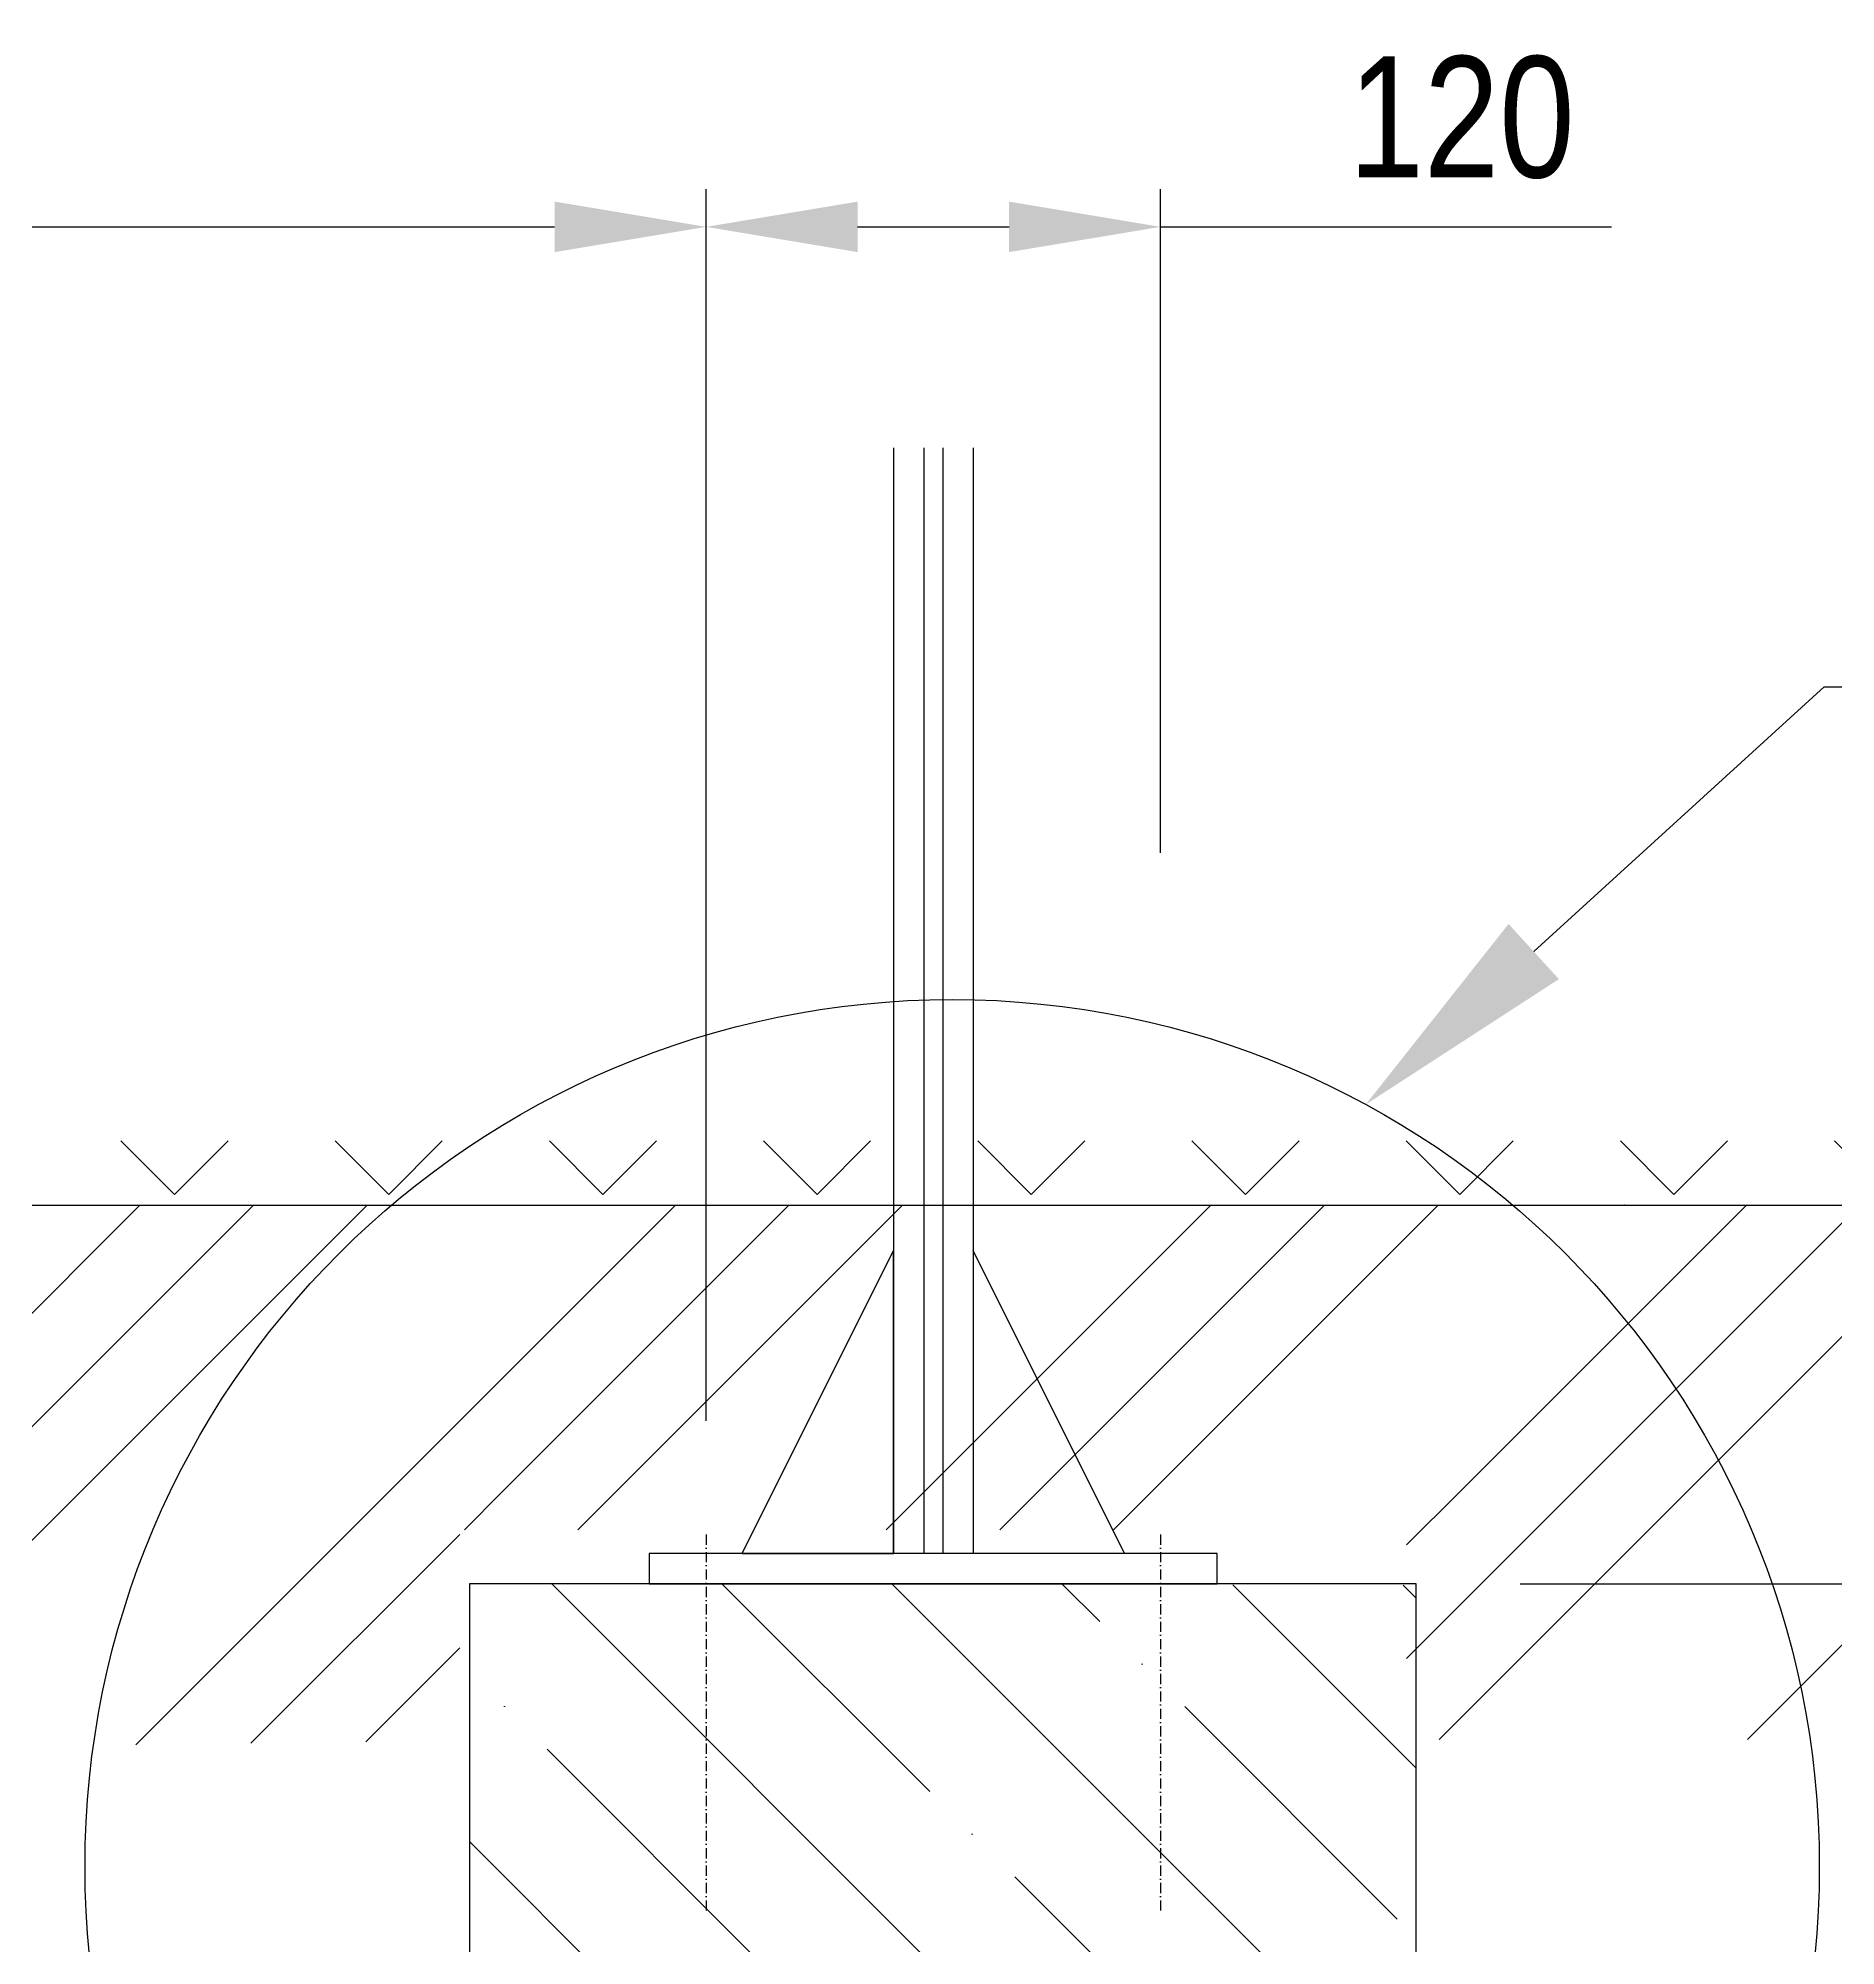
# Model space of a CAD drawing. Header units: millimetres. Extents: x 5064 to 11004, y 3085 to 7285.
# Drawn here: x 7827 to 8302, y 5265 to 5769 of the extents above; entities that cross this region are included whole.
import ezdxf
from ezdxf import colors
from ezdxf.entities.mleader import LeaderData, LeaderLine
from ezdxf.math import Vec2, Vec3

# ---------------------------------------------------------------- set-up
doc = ezdxf.new("R2010")
doc.units = ezdxf.units.MM
doc.header["$LTSCALE"] = 0.3
doc.linetypes.add('DashDot', pattern=[15, 9, -3, 0, -3])
doc.layers.add('SRAFY', color=251, linetype='Continuous', lineweight=13)
doc.styles.add('SEACAD_Arial', font='arial.ttf', dxfattribs={"width": 0.8})
doc.dimstyles.new('ISO-25', dxfattribs={"dimtxt": 1.6, "dimasz": 2, "dimexe": 0.5, "dimexo": 1.5, "dimtad": 1, "dimdec": 0, "dimtxsty": 'SEACAD_Arial', "dimcen": 2, "dimadec": 0, "dimazin": 0, "dimtfac": 1, "dimtdec": 0, "dimtmove": 0, "dimatfit": 3, "dimfxl": 1, "dimarcsym": 0})

# ---------------------------------------------------------------- blocks, each defined once
blk = doc.blocks.new('*D135')
at = {"color": 0, "lineweight": -2, "transparency": 16777216}
for p, q in [((8218.47, 5360.45), (8483.84, 5360.45)), ((8473.84, 5320.45), (8473.84, 5150.46)), ((8220.97, 5110.46), (8483.84, 5110.46))]:
    blk.add_line(p, q, dxfattribs=at)
at = {"color": 0, "transparency": 16777216}
for points in [[(8467.18, 5320.45), (8480.51, 5320.45), (8473.84, 5360.45)], [(8467.18, 5150.46), (8480.51, 5150.46), (8473.84, 5110.46)]]:
    blk.add_solid(points, dxfattribs=at)
at = {"layer": 'Defpoints', "color": 0, "transparency": 16777216}
for p in [(8188.47, 5360.45), (8190.97, 5110.46), (8473.84, 5110.46)]:
    blk.add_point(p, dxfattribs=at)
at = {"color": 0, "transparency": 16777216, "insert": (8445.01, 5235.45), "char_height": 32, "attachment_point": 5, "rotation": 90, "style": 'SEACAD_Arial'}
blk.add_mtext('250', dxfattribs=at)
blk = doc.blocks.new('*D133')
at = {"color": 0, "lineweight": -2, "transparency": 16777216}
for p, q in [((8473.84, 5500.45), (8473.84, 5540.45)), ((8420.44, 5460.45), (8483.84, 5460.45)), ((8473.84, 5360.45), (8473.84, 5460.45)), ((8220.97, 5360.45), (8483.84, 5360.45)), ((8473.84, 5320.45), (8473.84, 5280.45))]:
    blk.add_line(p, q, dxfattribs=at)
at = {"color": 0, "transparency": 16777216}
for points in [[(8467.18, 5500.45), (8480.51, 5500.45), (8473.84, 5460.45)], [(8467.18, 5320.45), (8480.51, 5320.45), (8473.84, 5360.45)]]:
    blk.add_solid(points, dxfattribs=at)
at = {"layer": 'Defpoints', "color": 0, "transparency": 16777216}
for p in [(8390.44, 5460.45), (8473.84, 5460.45), (8190.97, 5360.45)]:
    blk.add_point(p, dxfattribs=at)
at = {"color": 0, "transparency": 16777216, "insert": (8445.01, 5410.45), "char_height": 32, "attachment_point": 5, "rotation": 90, "style": 'SEACAD_Arial'}
blk.add_mtext('100', dxfattribs=at)
blk = doc.blocks.new('*D143')
at = {"color": 0, "lineweight": -2, "transparency": 16777216}
for p, q in [((6928.45, 5403.44), (6928.45, 5728.79)), ((8003.45, 5553.44), (8003.45, 5728.79)), ((6968.45, 5718.79), (7963.45, 5718.79))]:
    blk.add_line(p, q, dxfattribs=at)
at = {"color": 0, "transparency": 16777216}
for points in [[(6968.45, 5725.46), (6968.45, 5712.13), (6928.45, 5718.79)], [(7963.45, 5725.46), (7963.45, 5712.13), (8003.45, 5718.79)]]:
    blk.add_solid(points, dxfattribs=at)
at = {"layer": 'Defpoints', "color": 0, "transparency": 16777216}
for p in [(8003.45, 5718.79), (8003.45, 5523.44), (6928.45, 5373.44)]:
    blk.add_point(p, dxfattribs=at)
at = {"color": 0, "transparency": 16777216, "insert": (7465.95, 5747.63), "char_height": 32, "attachment_point": 5, "style": 'SEACAD_Arial'}
blk.add_mtext('1075', dxfattribs=at)
blk = doc.blocks.new('*D144')
at = {"color": 0, "lineweight": -2, "transparency": 16777216}
for p, q in [((8003.45, 5403.44), (8003.45, 5728.79)), ((8123.45, 5553.44), (8123.45, 5728.79)), ((8043.45, 5718.79), (8083.45, 5718.79)), ((8123.45, 5718.79), (8242.51, 5718.79))]:
    blk.add_line(p, q, dxfattribs=at)
at = {"color": 0, "transparency": 16777216}
for points in [[(8043.45, 5725.46), (8043.45, 5712.13), (8003.45, 5718.79)], [(8083.45, 5725.46), (8083.45, 5712.13), (8123.45, 5718.79)]]:
    blk.add_solid(points, dxfattribs=at)
at = {"layer": 'Defpoints', "color": 0, "transparency": 16777216}
for p in [(8123.45, 5718.79), (8123.45, 5523.44), (8003.45, 5373.44)]:
    blk.add_point(p, dxfattribs=at)
at = {"color": 0, "transparency": 16777216, "insert": (8202.98, 5747.63), "char_height": 32, "attachment_point": 5, "style": 'SEACAD_Arial'}
blk.add_mtext('120', dxfattribs=at)

msp = doc.modelspace()

# ---------------------------------------------------------------- hatches: boundary and pattern name
at = {"layer": 'SRAFY'}
h = msp.add_hatch(dxfattribs=at)
h.set_pattern_fill('TERACO', color=256, scale=20)
h.set_pattern_definition([(45, (0, 145.79), (-28.28427, 28.28427), [20, -20]), (135, (56.57, 145.79), (-28.28427, -28.28427), [20, -20])])
h.paths.add_polyline_path([(7460.45, 5460.45), (7460.45, 5483.48), (8390.45, 5483.48), (8390.45, 5460.46)])
h = msp.add_hatch(dxfattribs=at)
h.set_pattern_fill('GOST_GROUND', color=256, scale=10)
h.set_pattern_definition([(45, (-0.06, 152.08), (141.4214, -9e-15), [200]), (45, (29.94, 152.08), (141.4214, -9e-15), [200]), (45, (59.94, 152.08), (141.4214, -9e-15), [200])])
h.paths.add_polyline_path([(7938.37, 5319.06), (7460.38, 5312.9), (7460.45, 5460.45), (8390.45, 5460.46), (8390.38, 5319.33), (8188.41, 5319.33), (8188.41, 5374.74), (7938.37, 5374.73)])
h = msp.add_hatch(dxfattribs=at)
h.set_pattern_fill('ANSI35', color=256, scale=10, angle=90)
h.set_pattern_definition([(135, (-176.943, -150), (-44.9013, -44.9013), []), (135, (-176.943, -105.1), (-44.9013, -44.9013), [79.375, -15.875, 0, -15.875])])
h.paths.add_polyline_path([(8190.95, 5360.1), (7940.93, 5360.45), (7940.95, 5110.46), (8190.98, 5110.11)])

# ---------------------------------------------------------------- linework, layer by layer
for p, q in [((8052.95, 5660.45), (8052.95, 5368.45)), ((8060.95, 5660.45), (8060.95, 5368.45)), ((8065.95, 5660.45), (8065.95, 5368.45)), ((8073.95, 5660.45), (8073.95, 5368.45)), ((7460.45, 5460.45), (8390.45, 5460.44)), ((8012.95, 5368.45), (8052.95, 5448.45)), ((8113.95, 5368.45), (8073.95, 5448.45))]:
    msp.add_line(p, q)
at = {"color": 7, "linetype": 'Continuous'}
msp.add_line((8230.95, 5460.47), (8260.95, 5460.47), dxfattribs=at)
at = {"linetype": 'DashDot', "lineweight": 30}
for p, q in [((8003.45, 5373.44), (8003.45, 5273.28)), ((8123.45, 5373.44), (8123.45, 5273.28))]:
    msp.add_line(p, q, dxfattribs=at)
msp.add_lwpolyline([(8012.95, 5368.45), (8052.95, 5368.45), (8052.95, 5448.45)])
for points in [[(7988.45, 5360.45), (8138.45, 5360.45), (8138.45, 5368.45), (7988.45, 5368.45)], [(7940.95, 5110.46), (8190.97, 5110.46), (8190.97, 5360.45), (7940.93, 5360.45)]]:
    msp.add_lwpolyline(points, close=True)
msp.add_circle((8068.43, 5285.73), 229.01)
at = {"color": 7, "linetype": 'Continuous'}
msp.add_circle((8245.95, 5460.47), 0.01, dxfattribs=at)

# ---------------------------------------------------------------- dimensions: what is measured, and where the dimension line sits
dim = msp.add_linear_dim(base=(8003.45, 5718.79), p1=(6928.45, 5373.44), p2=(8003.45, 5523.44), dimstyle='ISO-25')
dim.commit()
dim.dimension.update_dxf_attribs({"geometry": '*D143', "text_midpoint": (7465.95, 5747.63)})
dim = msp.add_linear_dim(base=(8123.45, 5718.79), p1=(8003.45, 5373.44), p2=(8123.45, 5523.44), dimstyle='ISO-25')
dim.commit()
dim.dimension.update_dxf_attribs({"geometry": '*D144', "text_midpoint": (8202.98, 5718.79), "dimtype": 160})
dim = msp.add_linear_dim(base=(8473.84, 5460.45), p1=(8190.97, 5360.45), p2=(8390.44, 5460.45), angle=90, dimstyle='ISO-25')
dim.commit()
dim.dimension.update_dxf_attribs({"geometry": '*D133', "text_midpoint": (8445.01, 5410.45)})
dim = msp.add_linear_dim(base=(8473.84, 5110.46), p1=(8188.47, 5360.45), p2=(8190.97, 5110.46), angle=90, dimstyle='ISO-25', override={"dimscale": 0})
dim.commit()
dim.dimension.update_dxf_attribs({"geometry": '*D135', "text_midpoint": (8445.01, 5235.45)})

# ---------------------------------------------------------------- leaders
ml = msp.add_multileader_mtext('Standard')
ml.set_content('Detail 1', color=256, style='SEACAD_Arial')
ml.set_leader_properties(lineweight=-3)
ml.build(insert=Vec2(0, 0))
ml.multileader.update_dxf_attribs({"text_right_attachment_type": 6, "dogleg_length": 2, "arrow_head_size": 60, "scale": 20})
ctx = ml.context
ctx.base_point, ctx.scale, ctx.char_height, ctx.arrow_head_size, ctx.landing_gap_size, ctx.plane_origin = Vec3(8338.75, 5597.3), 20, 50, 60, 20, Vec3(9745.96, 5487.1)
ctx.right_attachment = 6
notes = []
notes.append((ctx, [(0, (1, 1, 0), (8298.75, 5597.3), (1, 0), 40, [(0, [(8177.65, 5487.02)], 0, [])])]))
ctx.mtext.insert, ctx.mtext.flow_direction = Vec3(8358.75, 5622.71), 5
for ctx, leaders in notes:
    for number, flags, end, landing, length, lines in leaders:
        leader = LeaderData()
        leader.index, (leader.has_last_leader_line, leader.has_dogleg_vector, leader.attachment_direction) = number, flags
        leader.last_leader_point, leader.dogleg_vector, leader.dogleg_length = Vec3(end), Vec3(landing), length
        for number, points, colour, breaks in lines:
            line = LeaderLine()
            line.index, line.vertices, line.color, line.breaks = number, Vec3.list(points), colors.encode_raw_color(colour), breaks
            leader.lines.append(line)
        ctx.leaders.append(leader)

doc.saveas('drawing.dxf')
